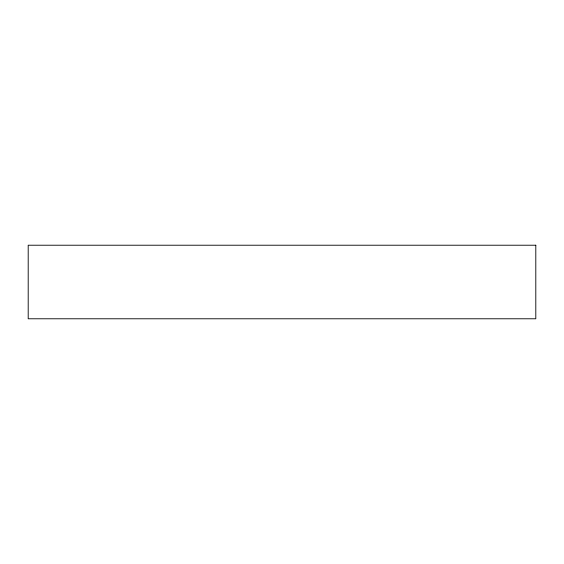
<?xml version="1.0" encoding="UTF-8"?>
<svg xmlns="http://www.w3.org/2000/svg" width="564" height="564" viewBox="0 0 564 564"><rect width="100%" height="100%" fill="white"/><g stroke="black" fill="none" stroke-linecap="round" stroke-linejoin="round"><path stroke-width="0.85" d="M535.8 245.22L28.2 245.22L28.2 318.78L535.8 318.78L535.8 245.22"/></g></svg>
